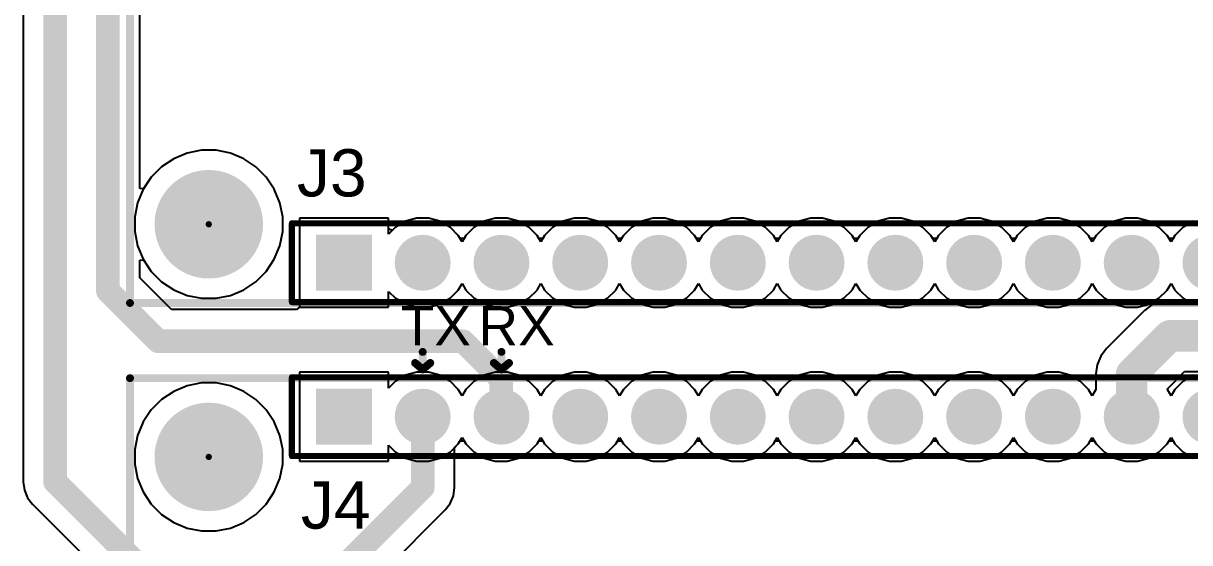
# Model space of a CAD drawing. Header units: millimetres. Extents: x 0 to 97, y 0 to 137.
# Drawn here: x 24.76 to 62.36, y 95.26 to 112.01 of the extents above; entities that cross this region are included whole.
import ezdxf

# ---------------------------------------------------------------- set-up
doc = ezdxf.new("R2010")
doc.units = ezdxf.units.MM
for name, color, linetype in [('BottomLayer', 5, 'Continuous'), ('BottomSolder', 6, 'Continuous'), ('MultiLayer', 9, 'Continuous'), ('PadHoleLayer', 156, 'Continuous'), ('TopLayer', 1, 'Continuous'), ('TopOverlay', 2, 'Continuous'), ('TopSolder', 216, 'Continuous')]:
    doc.layers.add(name, color=color, linetype=linetype)
doc.styles.add('Arial', font='', dxfattribs={"height": 0.2})
doc.styles.get('Arial').set_extended_font_data('Arial')

# ---------------------------------------------------------------- blocks, each defined once
blk = doc.blocks.new('HDR1X16_F______3')
at = {"layer": 'BottomLayer'}
blk.add_hatch(color=5, dxfattribs=at).paths.add_polyline_path([(-19.85, 0.8), (-18.25, 0.8), (-18.25, -0.8), (-19.85, -0.8)])
h = blk.add_hatch(color=5, dxfattribs=at)
edge = h.paths.add_edge_path()
edge.add_arc((-16.51, 0), 0.8, 0, 360)
h = blk.add_hatch(color=5, dxfattribs=at)
edge = h.paths.add_edge_path()
edge.add_arc((-13.97, 0), 0.8, 0, 360)
h = blk.add_hatch(color=5, dxfattribs=at)
edge = h.paths.add_edge_path()
edge.add_arc((-11.43, 0), 0.8, 0, 360)
h = blk.add_hatch(color=5, dxfattribs=at)
edge = h.paths.add_edge_path()
edge.add_arc((-8.89, 0), 0.8, 0, 360)
h = blk.add_hatch(color=5, dxfattribs=at)
edge = h.paths.add_edge_path()
edge.add_arc((-6.35, 0), 0.8, 0, 360)
h = blk.add_hatch(color=5, dxfattribs=at)
edge = h.paths.add_edge_path()
edge.add_arc((-3.81, 0), 0.8, 0, 360)
h = blk.add_hatch(color=5, dxfattribs=at)
edge = h.paths.add_edge_path()
edge.add_arc((-1.27, 0), 0.8, 0, 360)
h = blk.add_hatch(color=5, dxfattribs=at)
edge = h.paths.add_edge_path()
edge.add_arc((1.27, 0), 0.8, 0, 360)
h = blk.add_hatch(color=5, dxfattribs=at)
edge = h.paths.add_edge_path()
edge.add_arc((3.81, 0), 0.8, 0, 360)
h = blk.add_hatch(color=5, dxfattribs=at)
edge = h.paths.add_edge_path()
edge.add_arc((6.35, 0), 0.8, 0, 360)
h = blk.add_hatch(color=5, dxfattribs=at)
edge = h.paths.add_edge_path()
edge.add_arc((8.89, 0), 0.8, 0, 360)
at = {"layer": 'BottomSolder'}
blk.add_hatch(color=6, dxfattribs=at).paths.add_polyline_path([(-19.952, 0.902), (-18.148, 0.902), (-18.148, -0.902), (-19.952, -0.902)])
h = blk.add_hatch(color=6, dxfattribs=at)
edge = h.paths.add_edge_path()
edge.add_arc((-16.51, 0), 0.902, 0, 360)
h = blk.add_hatch(color=6, dxfattribs=at)
edge = h.paths.add_edge_path()
edge.add_arc((-13.97, 0), 0.902, 0, 360)
h = blk.add_hatch(color=6, dxfattribs=at)
edge = h.paths.add_edge_path()
edge.add_arc((-11.43, 0), 0.902, 0, 360)
h = blk.add_hatch(color=6, dxfattribs=at)
edge = h.paths.add_edge_path()
edge.add_arc((-8.89, 0), 0.902, 0, 360)
h = blk.add_hatch(color=6, dxfattribs=at)
edge = h.paths.add_edge_path()
edge.add_arc((-6.35, 0), 0.902, 0, 360)
h = blk.add_hatch(color=6, dxfattribs=at)
edge = h.paths.add_edge_path()
edge.add_arc((-3.81, 0), 0.902, 0, 360)
h = blk.add_hatch(color=6, dxfattribs=at)
edge = h.paths.add_edge_path()
edge.add_arc((-1.27, 0), 0.902, 0, 360)
h = blk.add_hatch(color=6, dxfattribs=at)
edge = h.paths.add_edge_path()
edge.add_arc((1.27, 0), 0.902, 0, 360)
h = blk.add_hatch(color=6, dxfattribs=at)
edge = h.paths.add_edge_path()
edge.add_arc((3.81, 0), 0.902, 0, 360)
h = blk.add_hatch(color=6, dxfattribs=at)
edge = h.paths.add_edge_path()
edge.add_arc((6.35, 0), 0.902, 0, 360)
h = blk.add_hatch(color=6, dxfattribs=at)
edge = h.paths.add_edge_path()
edge.add_arc((8.89, 0), 0.902, 0, 360)
at = {"layer": 'MultiLayer'}
blk.add_hatch(color=9, dxfattribs=at).paths.add_polyline_path([(-19.85, 0.8), (-18.25, 0.8), (-18.25, -0.8), (-19.85, -0.8)])
h = blk.add_hatch(color=9, dxfattribs=at)
edge = h.paths.add_edge_path()
edge.add_arc((-16.51, 0), 0.8, 0, 360)
h = blk.add_hatch(color=9, dxfattribs=at)
edge = h.paths.add_edge_path()
edge.add_arc((-13.97, 0), 0.8, 0, 360)
h = blk.add_hatch(color=9, dxfattribs=at)
edge = h.paths.add_edge_path()
edge.add_arc((-11.43, 0), 0.8, 0, 360)
h = blk.add_hatch(color=9, dxfattribs=at)
edge = h.paths.add_edge_path()
edge.add_arc((-8.89, 0), 0.8, 0, 360)
h = blk.add_hatch(color=9, dxfattribs=at)
edge = h.paths.add_edge_path()
edge.add_arc((-6.35, 0), 0.8, 0, 360)
h = blk.add_hatch(color=9, dxfattribs=at)
edge = h.paths.add_edge_path()
edge.add_arc((-3.81, 0), 0.8, 0, 360)
h = blk.add_hatch(color=9, dxfattribs=at)
edge = h.paths.add_edge_path()
edge.add_arc((-1.27, 0), 0.8, 0, 360)
h = blk.add_hatch(color=9, dxfattribs=at)
edge = h.paths.add_edge_path()
edge.add_arc((1.27, 0), 0.8, 0, 360)
h = blk.add_hatch(color=9, dxfattribs=at)
edge = h.paths.add_edge_path()
edge.add_arc((3.81, 0), 0.8, 0, 360)
h = blk.add_hatch(color=9, dxfattribs=at)
edge = h.paths.add_edge_path()
edge.add_arc((6.35, 0), 0.8, 0, 360)
h = blk.add_hatch(color=9, dxfattribs=at)
edge = h.paths.add_edge_path()
edge.add_arc((8.89, 0), 0.8, 0, 360)
at = {"layer": 'PadHoleLayer'}
h = blk.add_hatch(color=156, dxfattribs=at)
edge = h.paths.add_edge_path()
edge.add_arc((-19.05, 0), 0.475, 0, 360)
h = blk.add_hatch(color=156, dxfattribs=at)
edge = h.paths.add_edge_path()
edge.add_arc((-16.51, 0), 0.475, 0, 360)
h = blk.add_hatch(color=156, dxfattribs=at)
edge = h.paths.add_edge_path()
edge.add_arc((-13.97, 0), 0.475, 0, 360)
h = blk.add_hatch(color=156, dxfattribs=at)
edge = h.paths.add_edge_path()
edge.add_arc((-11.43, 0), 0.475, 0, 360)
h = blk.add_hatch(color=156, dxfattribs=at)
edge = h.paths.add_edge_path()
edge.add_arc((-8.89, 0), 0.475, 0, 360)
h = blk.add_hatch(color=156, dxfattribs=at)
edge = h.paths.add_edge_path()
edge.add_arc((-6.35, 0), 0.475, 0, 360)
h = blk.add_hatch(color=156, dxfattribs=at)
edge = h.paths.add_edge_path()
edge.add_arc((-3.81, 0), 0.475, 0, 360)
h = blk.add_hatch(color=156, dxfattribs=at)
edge = h.paths.add_edge_path()
edge.add_arc((-1.27, 0), 0.475, 0, 360)
h = blk.add_hatch(color=156, dxfattribs=at)
edge = h.paths.add_edge_path()
edge.add_arc((1.27, 0), 0.475, 0, 360)
h = blk.add_hatch(color=156, dxfattribs=at)
edge = h.paths.add_edge_path()
edge.add_arc((3.81, 0), 0.475, 0, 360)
h = blk.add_hatch(color=156, dxfattribs=at)
edge = h.paths.add_edge_path()
edge.add_arc((6.35, 0), 0.475, 0, 360)
at = {"layer": 'TopLayer'}
blk.add_hatch(color=1, dxfattribs=at).paths.add_polyline_path([(-19.85, 0.8), (-18.25, 0.8), (-18.25, -0.8), (-19.85, -0.8)])
h = blk.add_hatch(color=1, dxfattribs=at)
edge = h.paths.add_edge_path()
edge.add_arc((-16.51, 0), 0.8, 0, 360)
h = blk.add_hatch(color=1, dxfattribs=at)
edge = h.paths.add_edge_path()
edge.add_arc((-13.97, 0), 0.8, 0, 360)
h = blk.add_hatch(color=1, dxfattribs=at)
edge = h.paths.add_edge_path()
edge.add_arc((-11.43, 0), 0.8, 0, 360)
h = blk.add_hatch(color=1, dxfattribs=at)
edge = h.paths.add_edge_path()
edge.add_arc((-8.89, 0), 0.8, 0, 360)
h = blk.add_hatch(color=1, dxfattribs=at)
edge = h.paths.add_edge_path()
edge.add_arc((-6.35, 0), 0.8, 0, 360)
h = blk.add_hatch(color=1, dxfattribs=at)
edge = h.paths.add_edge_path()
edge.add_arc((-3.81, 0), 0.8, 0, 360)
h = blk.add_hatch(color=1, dxfattribs=at)
edge = h.paths.add_edge_path()
edge.add_arc((-1.27, 0), 0.8, 0, 360)
h = blk.add_hatch(color=1, dxfattribs=at)
edge = h.paths.add_edge_path()
edge.add_arc((1.27, 0), 0.8, 0, 360)
h = blk.add_hatch(color=1, dxfattribs=at)
edge = h.paths.add_edge_path()
edge.add_arc((3.81, 0), 0.8, 0, 360)
h = blk.add_hatch(color=1, dxfattribs=at)
edge = h.paths.add_edge_path()
edge.add_arc((6.35, 0), 0.8, 0, 360)
h = blk.add_hatch(color=1, dxfattribs=at)
edge = h.paths.add_edge_path()
edge.add_arc((8.89, 0), 0.8, 0, 360)
at = {"layer": 'TopSolder'}
blk.add_hatch(color=216, dxfattribs=at).paths.add_polyline_path([(-19.952, 0.902), (-18.148, 0.902), (-18.148, -0.902), (-19.952, -0.902)])
h = blk.add_hatch(color=216, dxfattribs=at)
edge = h.paths.add_edge_path()
edge.add_arc((-16.51, 0), 0.902, 0, 360)
h = blk.add_hatch(color=216, dxfattribs=at)
edge = h.paths.add_edge_path()
edge.add_arc((-13.97, 0), 0.902, 0, 360)
h = blk.add_hatch(color=216, dxfattribs=at)
edge = h.paths.add_edge_path()
edge.add_arc((-11.43, 0), 0.902, 0, 360)
h = blk.add_hatch(color=216, dxfattribs=at)
edge = h.paths.add_edge_path()
edge.add_arc((-8.89, 0), 0.902, 0, 360)
h = blk.add_hatch(color=216, dxfattribs=at)
edge = h.paths.add_edge_path()
edge.add_arc((-6.35, 0), 0.902, 0, 360)
h = blk.add_hatch(color=216, dxfattribs=at)
edge = h.paths.add_edge_path()
edge.add_arc((-3.81, 0), 0.902, 0, 360)
h = blk.add_hatch(color=216, dxfattribs=at)
edge = h.paths.add_edge_path()
edge.add_arc((-1.27, 0), 0.902, 0, 360)
h = blk.add_hatch(color=216, dxfattribs=at)
edge = h.paths.add_edge_path()
edge.add_arc((1.27, 0), 0.902, 0, 360)
h = blk.add_hatch(color=216, dxfattribs=at)
edge = h.paths.add_edge_path()
edge.add_arc((3.81, 0), 0.902, 0, 360)
h = blk.add_hatch(color=216, dxfattribs=at)
edge = h.paths.add_edge_path()
edge.add_arc((6.35, 0), 0.902, 0, 360)
h = blk.add_hatch(color=216, dxfattribs=at)
edge = h.paths.add_edge_path()
edge.add_arc((8.89, 0), 0.902, 0, 360)
at = {"layer": 'TopOverlay', "const_width": 0.2}
for points in [[(-20.726, -1.27), (-20.726, 1.27)], [(-20.726, 1.27), (20.26, 1.27)], [(-20.726, -1.27), (20.26, -1.27)]]:
    blk.add_lwpolyline(points, dxfattribs=at)
at = {"layer": 'TopOverlay', "const_width": 0.1}
for points in [[(-20.776, 1.27, 1), (-20.676, 1.27, 1)], [(-20.776, 1.27, 1), (-20.676, 1.27, 1)], [(-20.776, -1.27, 1), (-20.676, -1.27, 1)], [(-20.776, -1.27, 1), (-20.676, -1.27, 1)]]:
    blk.add_lwpolyline(points, format="xyb", close=True, dxfattribs=at)
blk = doc.blocks.new('HDR1X16_F______10')
at = {"layer": 'BottomLayer'}
blk.add_hatch(color=5, dxfattribs=at).paths.add_polyline_path([(-19.85, 0.8), (-18.25, 0.8), (-18.25, -0.8), (-19.85, -0.8)])
h = blk.add_hatch(color=5, dxfattribs=at)
edge = h.paths.add_edge_path()
edge.add_arc((-16.51, 0), 0.8, 0, 360)
h = blk.add_hatch(color=5, dxfattribs=at)
edge = h.paths.add_edge_path()
edge.add_arc((-13.97, 0), 0.8, 0, 360)
h = blk.add_hatch(color=5, dxfattribs=at)
edge = h.paths.add_edge_path()
edge.add_arc((-11.43, 0), 0.8, 0, 360)
h = blk.add_hatch(color=5, dxfattribs=at)
edge = h.paths.add_edge_path()
edge.add_arc((-8.89, 0), 0.8, 0, 360)
h = blk.add_hatch(color=5, dxfattribs=at)
edge = h.paths.add_edge_path()
edge.add_arc((-6.35, 0), 0.8, 0, 360)
h = blk.add_hatch(color=5, dxfattribs=at)
edge = h.paths.add_edge_path()
edge.add_arc((-3.81, 0), 0.8, 0, 360)
h = blk.add_hatch(color=5, dxfattribs=at)
edge = h.paths.add_edge_path()
edge.add_arc((-1.27, 0), 0.8, 0, 360)
h = blk.add_hatch(color=5, dxfattribs=at)
edge = h.paths.add_edge_path()
edge.add_arc((1.27, 0), 0.8, 0, 360)
h = blk.add_hatch(color=5, dxfattribs=at)
edge = h.paths.add_edge_path()
edge.add_arc((3.81, 0), 0.8, 0, 360)
h = blk.add_hatch(color=5, dxfattribs=at)
edge = h.paths.add_edge_path()
edge.add_arc((6.35, 0), 0.8, 0, 360)
h = blk.add_hatch(color=5, dxfattribs=at)
edge = h.paths.add_edge_path()
edge.add_arc((8.89, 0), 0.8, 0, 360)
at = {"layer": 'BottomSolder'}
blk.add_hatch(color=6, dxfattribs=at).paths.add_polyline_path([(-19.952, 0.902), (-18.148, 0.902), (-18.148, -0.902), (-19.952, -0.902)])
h = blk.add_hatch(color=6, dxfattribs=at)
edge = h.paths.add_edge_path()
edge.add_arc((-16.51, 0), 0.902, 0, 360)
h = blk.add_hatch(color=6, dxfattribs=at)
edge = h.paths.add_edge_path()
edge.add_arc((-13.97, 0), 0.902, 0, 360)
h = blk.add_hatch(color=6, dxfattribs=at)
edge = h.paths.add_edge_path()
edge.add_arc((-11.43, 0), 0.902, 0, 360)
h = blk.add_hatch(color=6, dxfattribs=at)
edge = h.paths.add_edge_path()
edge.add_arc((-8.89, 0), 0.902, 0, 360)
h = blk.add_hatch(color=6, dxfattribs=at)
edge = h.paths.add_edge_path()
edge.add_arc((-6.35, 0), 0.902, 0, 360)
h = blk.add_hatch(color=6, dxfattribs=at)
edge = h.paths.add_edge_path()
edge.add_arc((-3.81, 0), 0.902, 0, 360)
h = blk.add_hatch(color=6, dxfattribs=at)
edge = h.paths.add_edge_path()
edge.add_arc((-1.27, 0), 0.902, 0, 360)
h = blk.add_hatch(color=6, dxfattribs=at)
edge = h.paths.add_edge_path()
edge.add_arc((1.27, 0), 0.902, 0, 360)
h = blk.add_hatch(color=6, dxfattribs=at)
edge = h.paths.add_edge_path()
edge.add_arc((3.81, 0), 0.902, 0, 360)
h = blk.add_hatch(color=6, dxfattribs=at)
edge = h.paths.add_edge_path()
edge.add_arc((6.35, 0), 0.902, 0, 360)
h = blk.add_hatch(color=6, dxfattribs=at)
edge = h.paths.add_edge_path()
edge.add_arc((8.89, 0), 0.902, 0, 360)
at = {"layer": 'MultiLayer'}
blk.add_hatch(color=9, dxfattribs=at).paths.add_polyline_path([(-19.85, 0.8), (-18.25, 0.8), (-18.25, -0.8), (-19.85, -0.8)])
h = blk.add_hatch(color=9, dxfattribs=at)
edge = h.paths.add_edge_path()
edge.add_arc((-16.51, 0), 0.8, 0, 360)
h = blk.add_hatch(color=9, dxfattribs=at)
edge = h.paths.add_edge_path()
edge.add_arc((-13.97, 0), 0.8, 0, 360)
h = blk.add_hatch(color=9, dxfattribs=at)
edge = h.paths.add_edge_path()
edge.add_arc((-11.43, 0), 0.8, 0, 360)
h = blk.add_hatch(color=9, dxfattribs=at)
edge = h.paths.add_edge_path()
edge.add_arc((-8.89, 0), 0.8, 0, 360)
h = blk.add_hatch(color=9, dxfattribs=at)
edge = h.paths.add_edge_path()
edge.add_arc((-6.35, 0), 0.8, 0, 360)
h = blk.add_hatch(color=9, dxfattribs=at)
edge = h.paths.add_edge_path()
edge.add_arc((-3.81, 0), 0.8, 0, 360)
h = blk.add_hatch(color=9, dxfattribs=at)
edge = h.paths.add_edge_path()
edge.add_arc((-1.27, 0), 0.8, 0, 360)
h = blk.add_hatch(color=9, dxfattribs=at)
edge = h.paths.add_edge_path()
edge.add_arc((1.27, 0), 0.8, 0, 360)
h = blk.add_hatch(color=9, dxfattribs=at)
edge = h.paths.add_edge_path()
edge.add_arc((3.81, 0), 0.8, 0, 360)
h = blk.add_hatch(color=9, dxfattribs=at)
edge = h.paths.add_edge_path()
edge.add_arc((6.35, 0), 0.8, 0, 360)
h = blk.add_hatch(color=9, dxfattribs=at)
edge = h.paths.add_edge_path()
edge.add_arc((8.89, 0), 0.8, 0, 360)
at = {"layer": 'PadHoleLayer'}
h = blk.add_hatch(color=156, dxfattribs=at)
edge = h.paths.add_edge_path()
edge.add_arc((-19.05, 0), 0.475, 0, 360)
h = blk.add_hatch(color=156, dxfattribs=at)
edge = h.paths.add_edge_path()
edge.add_arc((-16.51, 0), 0.475, 0, 360)
h = blk.add_hatch(color=156, dxfattribs=at)
edge = h.paths.add_edge_path()
edge.add_arc((-13.97, 0), 0.475, 0, 360)
h = blk.add_hatch(color=156, dxfattribs=at)
edge = h.paths.add_edge_path()
edge.add_arc((-11.43, 0), 0.475, 0, 360)
h = blk.add_hatch(color=156, dxfattribs=at)
edge = h.paths.add_edge_path()
edge.add_arc((-8.89, 0), 0.475, 0, 360)
h = blk.add_hatch(color=156, dxfattribs=at)
edge = h.paths.add_edge_path()
edge.add_arc((-6.35, 0), 0.475, 0, 360)
h = blk.add_hatch(color=156, dxfattribs=at)
edge = h.paths.add_edge_path()
edge.add_arc((-3.81, 0), 0.475, 0, 360)
h = blk.add_hatch(color=156, dxfattribs=at)
edge = h.paths.add_edge_path()
edge.add_arc((-1.27, 0), 0.475, 0, 360)
h = blk.add_hatch(color=156, dxfattribs=at)
edge = h.paths.add_edge_path()
edge.add_arc((1.27, 0), 0.475, 0, 360)
h = blk.add_hatch(color=156, dxfattribs=at)
edge = h.paths.add_edge_path()
edge.add_arc((3.81, 0), 0.475, 0, 360)
h = blk.add_hatch(color=156, dxfattribs=at)
edge = h.paths.add_edge_path()
edge.add_arc((6.35, 0), 0.475, 0, 360)
at = {"layer": 'TopLayer'}
blk.add_hatch(color=1, dxfattribs=at).paths.add_polyline_path([(-19.85, 0.8), (-18.25, 0.8), (-18.25, -0.8), (-19.85, -0.8)])
h = blk.add_hatch(color=1, dxfattribs=at)
edge = h.paths.add_edge_path()
edge.add_arc((-16.51, 0), 0.8, 0, 360)
h = blk.add_hatch(color=1, dxfattribs=at)
edge = h.paths.add_edge_path()
edge.add_arc((-13.97, 0), 0.8, 0, 360)
h = blk.add_hatch(color=1, dxfattribs=at)
edge = h.paths.add_edge_path()
edge.add_arc((-11.43, 0), 0.8, 0, 360)
h = blk.add_hatch(color=1, dxfattribs=at)
edge = h.paths.add_edge_path()
edge.add_arc((-8.89, 0), 0.8, 0, 360)
h = blk.add_hatch(color=1, dxfattribs=at)
edge = h.paths.add_edge_path()
edge.add_arc((-6.35, 0), 0.8, 0, 360)
h = blk.add_hatch(color=1, dxfattribs=at)
edge = h.paths.add_edge_path()
edge.add_arc((-3.81, 0), 0.8, 0, 360)
h = blk.add_hatch(color=1, dxfattribs=at)
edge = h.paths.add_edge_path()
edge.add_arc((-1.27, 0), 0.8, 0, 360)
h = blk.add_hatch(color=1, dxfattribs=at)
edge = h.paths.add_edge_path()
edge.add_arc((1.27, 0), 0.8, 0, 360)
h = blk.add_hatch(color=1, dxfattribs=at)
edge = h.paths.add_edge_path()
edge.add_arc((3.81, 0), 0.8, 0, 360)
h = blk.add_hatch(color=1, dxfattribs=at)
edge = h.paths.add_edge_path()
edge.add_arc((6.35, 0), 0.8, 0, 360)
h = blk.add_hatch(color=1, dxfattribs=at)
edge = h.paths.add_edge_path()
edge.add_arc((8.89, 0), 0.8, 0, 360)
at = {"layer": 'TopSolder'}
blk.add_hatch(color=216, dxfattribs=at).paths.add_polyline_path([(-19.952, 0.902), (-18.148, 0.902), (-18.148, -0.902), (-19.952, -0.902)])
h = blk.add_hatch(color=216, dxfattribs=at)
edge = h.paths.add_edge_path()
edge.add_arc((-16.51, 0), 0.902, 0, 360)
h = blk.add_hatch(color=216, dxfattribs=at)
edge = h.paths.add_edge_path()
edge.add_arc((-13.97, 0), 0.902, 0, 360)
h = blk.add_hatch(color=216, dxfattribs=at)
edge = h.paths.add_edge_path()
edge.add_arc((-11.43, 0), 0.902, 0, 360)
h = blk.add_hatch(color=216, dxfattribs=at)
edge = h.paths.add_edge_path()
edge.add_arc((-8.89, 0), 0.902, 0, 360)
h = blk.add_hatch(color=216, dxfattribs=at)
edge = h.paths.add_edge_path()
edge.add_arc((-6.35, 0), 0.902, 0, 360)
h = blk.add_hatch(color=216, dxfattribs=at)
edge = h.paths.add_edge_path()
edge.add_arc((-3.81, 0), 0.902, 0, 360)
h = blk.add_hatch(color=216, dxfattribs=at)
edge = h.paths.add_edge_path()
edge.add_arc((-1.27, 0), 0.902, 0, 360)
h = blk.add_hatch(color=216, dxfattribs=at)
edge = h.paths.add_edge_path()
edge.add_arc((1.27, 0), 0.902, 0, 360)
h = blk.add_hatch(color=216, dxfattribs=at)
edge = h.paths.add_edge_path()
edge.add_arc((3.81, 0), 0.902, 0, 360)
h = blk.add_hatch(color=216, dxfattribs=at)
edge = h.paths.add_edge_path()
edge.add_arc((6.35, 0), 0.902, 0, 360)
h = blk.add_hatch(color=216, dxfattribs=at)
edge = h.paths.add_edge_path()
edge.add_arc((8.89, 0), 0.902, 0, 360)
at = {"layer": 'TopOverlay', "const_width": 0.2}
for points in [[(-20.726, 1.27), (20.26, 1.27)], [(-20.726, -1.27), (-20.726, 1.27)], [(-20.726, -1.27), (20.26, -1.27)]]:
    blk.add_lwpolyline(points, dxfattribs=at)
at = {"layer": 'TopOverlay', "const_width": 0.1}
for points in [[(-20.776, 1.27, 1), (-20.676, 1.27, 1)], [(-20.776, 1.27, 1), (-20.676, 1.27, 1)], [(-20.776, -1.27, 1), (-20.676, -1.27, 1)], [(-20.776, -1.27, 1), (-20.676, -1.27, 1)]]:
    blk.add_lwpolyline(points, format="xyb", close=True, dxfattribs=at)

msp = doc.modelspace()

# ---------------------------------------------------------------- hatches: boundary and pattern name
at = {"layer": 'BottomSolder'}
h = msp.add_hatch(color=6, dxfattribs=at)
edge = h.paths.add_edge_path()
edge.add_arc((30.736, 105.528), 0.102, 0, 360)
h = msp.add_hatch(color=6, dxfattribs=at)
edge = h.paths.add_edge_path()
edge.add_arc((30.736, 98.022), 0.102, 0, 360)
at = {"layer": 'PadHoleLayer'}
h = msp.add_hatch(color=156, dxfattribs=at)
edge = h.paths.add_edge_path()
edge.add_arc((30.736, 105.528), 1.75, 0, 360)
h = msp.add_hatch(color=156, dxfattribs=at)
edge = h.paths.add_edge_path()
edge.add_arc((30.736, 98.022), 1.75, 0, 360)
at = {"layer": 'TopSolder'}
h = msp.add_hatch(color=216, dxfattribs=at)
edge = h.paths.add_edge_path()
edge.add_arc((30.736, 105.528), 0.102, 0, 360)
h = msp.add_hatch(color=216, dxfattribs=at)
edge = h.paths.add_edge_path()
edge.add_arc((30.736, 98.022), 0.102, 0, 360)

# ---------------------------------------------------------------- linework, layer by layer
at = {"layer": 'BottomLayer'}
for p, q in [((24.756, 124.765), (24.756, 97.219)), ((28.508, 106.683), (28.508, 116.492)), ((29.606, 107.642), (29.215, 107.381)), ((30.04, 107.821), (29.606, 107.642)), ((30.501, 107.913), (30.04, 107.821)), ((30.971, 107.913), (30.501, 107.913)), ((31.431, 107.821), (30.971, 107.913)), ((31.865, 107.642), (31.431, 107.821)), ((32.256, 107.381), (31.865, 107.642)), ((29.215, 107.381), (28.883, 107.048)), ((32.588, 107.048), (32.256, 107.381)), ((28.883, 107.048), (28.635, 106.676)), ((32.849, 106.658), (32.588, 107.048)), ((28.635, 106.676), (28.508, 106.683)), ((33.029, 106.224), (32.849, 106.658)), ((33.121, 105.763), (33.029, 106.224)), ((33.121, 105.293), (33.121, 105.763)), ((36.528, 105.722), (33.658, 105.722)), ((33.658, 105.722), (33.658, 102.852)), ((36.528, 105.377), (36.528, 105.722)), ((37.444, 105.722), (37.079, 105.624)), ((37.822, 105.722), (37.444, 105.722)), ((38.187, 105.624), (37.822, 105.722)), ((39.984, 105.722), (39.619, 105.624)), ((40.362, 105.722), (39.984, 105.722)), ((40.727, 105.624), (40.362, 105.722)), ((42.524, 105.722), (42.159, 105.624)), ((42.902, 105.722), (42.524, 105.722)), ((43.267, 105.624), (42.902, 105.722)), ((45.064, 105.722), (44.699, 105.624)), ((45.442, 105.722), (45.064, 105.722)), ((45.807, 105.624), (45.442, 105.722)), ((47.604, 105.722), (47.239, 105.624)), ((47.982, 105.722), (47.604, 105.722)), ((48.347, 105.624), (47.982, 105.722)), ((50.144, 105.722), (49.779, 105.624)), ((50.522, 105.722), (50.144, 105.722)), ((50.887, 105.624), (50.522, 105.722)), ((52.684, 105.722), (52.319, 105.624)), ((53.062, 105.722), (52.684, 105.722)), ((53.427, 105.624), (53.062, 105.722)), ((55.224, 105.722), (54.859, 105.624)), ((55.602, 105.722), (55.224, 105.722)), ((55.967, 105.624), (55.602, 105.722)), ((57.764, 105.722), (57.399, 105.624)), ((58.142, 105.722), (57.764, 105.722)), ((58.507, 105.624), (58.142, 105.722)), ((60.304, 105.722), (59.939, 105.624)), ((60.682, 105.722), (60.304, 105.722)), ((61.047, 105.624), (60.682, 105.722)), ((36.645, 105.329), (36.528, 105.377)), ((36.752, 105.435), (36.645, 105.329)), ((37.079, 105.624), (36.752, 105.435)), ((38.514, 105.435), (38.187, 105.624)), ((38.781, 105.168), (38.514, 105.435)), ((39.292, 105.435), (39.025, 105.168)), ((39.619, 105.624), (39.292, 105.435)), ((41.054, 105.435), (40.727, 105.624)), ((41.321, 105.168), (41.054, 105.435)), ((41.832, 105.435), (41.565, 105.168)), ((42.159, 105.624), (41.832, 105.435)), ((43.594, 105.435), (43.267, 105.624)), ((43.861, 105.168), (43.594, 105.435)), ((44.372, 105.435), (44.105, 105.168)), ((44.699, 105.624), (44.372, 105.435)), ((46.134, 105.435), (45.807, 105.624)), ((46.401, 105.168), (46.134, 105.435)), ((46.912, 105.435), (46.645, 105.168)), ((47.239, 105.624), (46.912, 105.435)), ((48.674, 105.435), (48.347, 105.624)), ((48.941, 105.168), (48.674, 105.435)), ((49.452, 105.435), (49.185, 105.168)), ((49.779, 105.624), (49.452, 105.435)), ((51.214, 105.435), (50.887, 105.624)), ((51.481, 105.168), (51.214, 105.435)), ((51.992, 105.435), (51.725, 105.168)), ((52.319, 105.624), (51.992, 105.435)), ((53.754, 105.435), (53.427, 105.624)), ((54.021, 105.168), (53.754, 105.435)), ((54.532, 105.435), (54.265, 105.168)), ((54.859, 105.624), (54.532, 105.435)), ((56.294, 105.435), (55.967, 105.624)), ((56.561, 105.168), (56.294, 105.435)), ((57.072, 105.435), (56.805, 105.168)), ((57.399, 105.624), (57.072, 105.435)), ((58.834, 105.435), (58.507, 105.624)), ((59.101, 105.168), (58.834, 105.435)), ((59.612, 105.435), (59.345, 105.168)), ((59.939, 105.624), (59.612, 105.435)), ((61.374, 105.435), (61.047, 105.624)), ((61.641, 105.168), (61.374, 105.435)), ((62.152, 105.435), (61.885, 105.168)), ((62.479, 105.624), (62.152, 105.435)), ((33.029, 104.832), (33.121, 105.293)), ((38.84, 105.067), (38.781, 105.168)), ((38.967, 105.067), (38.84, 105.067)), ((39.025, 105.168), (38.967, 105.067)), ((41.38, 105.067), (41.321, 105.168)), ((41.507, 105.067), (41.38, 105.067)), ((41.565, 105.168), (41.507, 105.067)), ((43.92, 105.067), (43.861, 105.168)), ((44.047, 105.067), (43.92, 105.067)), ((44.105, 105.168), (44.047, 105.067)), ((46.46, 105.067), (46.401, 105.168)), ((46.587, 105.067), (46.46, 105.067)), ((46.645, 105.168), (46.587, 105.067)), ((49, 105.067), (48.941, 105.168)), ((49.127, 105.067), (49, 105.067)), ((49.185, 105.168), (49.127, 105.067)), ((51.54, 105.067), (51.481, 105.168)), ((51.667, 105.067), (51.54, 105.067)), ((51.725, 105.168), (51.667, 105.067)), ((54.08, 105.067), (54.021, 105.168)), ((54.207, 105.067), (54.08, 105.067)), ((54.265, 105.168), (54.207, 105.067)), ((56.62, 105.067), (56.561, 105.168)), ((56.747, 105.067), (56.62, 105.067)), ((56.805, 105.168), (56.747, 105.067)), ((59.16, 105.067), (59.101, 105.168)), ((59.287, 105.067), (59.16, 105.067)), ((59.345, 105.168), (59.287, 105.067)), ((61.7, 105.067), (61.641, 105.168)), ((61.827, 105.067), (61.7, 105.067)), ((61.885, 105.168), (61.827, 105.067)), ((32.849, 104.398), (33.029, 104.832)), ((28.508, 104.373), (28.635, 104.38)), ((28.508, 103.802), (28.508, 104.373)), ((28.635, 104.38), (28.883, 104.008)), ((32.588, 104.008), (32.849, 104.398)), ((29.533, 102.777), (28.508, 103.802)), ((28.883, 104.008), (29.215, 103.675)), ((32.256, 103.675), (32.588, 104.008)), ((29.215, 103.675), (29.606, 103.414)), ((31.865, 103.414), (32.256, 103.675)), ((29.606, 103.414), (30.04, 103.235)), ((30.04, 103.235), (30.501, 103.143)), ((30.501, 103.143), (30.971, 103.143)), ((30.971, 103.143), (31.431, 103.235)), ((31.431, 103.235), (31.865, 103.414)), ((33.562, 102.777), (29.533, 102.777)), ((33.658, 102.852), (33.562, 102.777)), ((38.781, 98.439), (38.84, 98.54)), ((38.84, 98.54), (38.967, 98.54)), ((38.967, 98.54), (39.025, 98.439)), ((41.321, 98.439), (41.38, 98.54)), ((41.38, 98.54), (41.507, 98.54)), ((41.507, 98.54), (41.565, 98.439)), ((43.861, 98.439), (43.92, 98.54)), ((43.92, 98.54), (44.047, 98.54)), ((44.047, 98.54), (44.105, 98.439)), ((46.401, 98.439), (46.46, 98.54)), ((46.46, 98.54), (46.587, 98.54)), ((46.587, 98.54), (46.645, 98.439)), ((48.941, 98.439), (49, 98.54)), ((49, 98.54), (49.127, 98.54)), ((49.127, 98.54), (49.185, 98.439)), ((51.481, 98.439), (51.54, 98.54)), ((51.54, 98.54), (51.667, 98.54)), ((51.667, 98.54), (51.725, 98.439)), ((54.021, 98.439), (54.08, 98.54)), ((54.08, 98.54), (54.207, 98.54)), ((54.207, 98.54), (54.265, 98.439)), ((56.561, 98.439), (56.62, 98.54)), ((56.62, 98.54), (56.747, 98.54)), ((56.747, 98.54), (56.805, 98.439)), ((59.101, 98.439), (59.16, 98.54)), ((59.16, 98.54), (59.287, 98.54)), ((59.287, 98.54), (59.345, 98.439)), ((61.641, 98.439), (61.7, 98.54)), ((61.7, 98.54), (61.827, 98.54)), ((61.827, 98.54), (61.885, 98.439)), ((38.658, 98.316), (38.781, 98.439)), ((38.658, 97.035), (38.658, 98.316)), ((39.025, 98.439), (39.292, 98.172)), ((39.292, 98.172), (39.619, 97.983)), ((40.727, 97.983), (41.054, 98.172)), ((41.054, 98.172), (41.321, 98.439)), ((41.565, 98.439), (41.832, 98.172)), ((41.832, 98.172), (42.159, 97.983)), ((43.267, 97.983), (43.594, 98.172)), ((43.594, 98.172), (43.861, 98.439)), ((44.105, 98.439), (44.372, 98.172)), ((44.372, 98.172), (44.699, 97.983)), ((45.807, 97.983), (46.134, 98.172)), ((46.134, 98.172), (46.401, 98.439)), ((46.645, 98.439), (46.912, 98.172)), ((46.912, 98.172), (47.239, 97.983)), ((48.347, 97.983), (48.674, 98.172)), ((48.674, 98.172), (48.941, 98.439)), ((49.185, 98.439), (49.452, 98.172)), ((49.452, 98.172), (49.779, 97.983)), ((50.887, 97.983), (51.214, 98.172)), ((51.214, 98.172), (51.481, 98.439)), ((51.725, 98.439), (51.992, 98.172)), ((51.992, 98.172), (52.319, 97.983)), ((53.427, 97.983), (53.754, 98.172)), ((53.754, 98.172), (54.021, 98.439)), ((54.265, 98.439), (54.532, 98.172)), ((54.532, 98.172), (54.859, 97.983)), ((55.967, 97.983), (56.294, 98.172)), ((56.294, 98.172), (56.561, 98.439)), ((56.805, 98.439), (57.072, 98.172)), ((57.072, 98.172), (57.399, 97.983)), ((58.507, 97.983), (58.834, 98.172)), ((58.834, 98.172), (59.101, 98.439)), ((59.345, 98.439), (59.612, 98.172)), ((59.612, 98.172), (59.939, 97.983)), ((61.047, 97.983), (61.374, 98.172)), ((61.374, 98.172), (61.641, 98.439)), ((61.885, 98.439), (62.152, 98.172)), ((62.152, 98.172), (62.479, 97.983)), ((39.619, 97.983), (39.984, 97.886)), ((39.984, 97.886), (40.362, 97.886)), ((40.362, 97.886), (40.727, 97.983)), ((42.159, 97.983), (42.524, 97.886)), ((42.524, 97.886), (42.902, 97.886)), ((42.902, 97.886), (43.267, 97.983)), ((44.699, 97.983), (45.064, 97.886)), ((45.064, 97.886), (45.442, 97.886)), ((45.442, 97.886), (45.807, 97.983)), ((47.239, 97.983), (47.604, 97.886)), ((47.604, 97.886), (47.982, 97.886)), ((47.982, 97.886), (48.347, 97.983)), ((49.779, 97.983), (50.144, 97.886)), ((50.144, 97.886), (50.522, 97.886)), ((50.522, 97.886), (50.887, 97.983)), ((52.319, 97.983), (52.684, 97.886)), ((52.684, 97.886), (53.062, 97.886)), ((53.062, 97.886), (53.427, 97.983)), ((54.859, 97.983), (55.224, 97.886)), ((55.224, 97.886), (55.602, 97.886)), ((55.602, 97.886), (55.967, 97.983)), ((57.399, 97.983), (57.764, 97.886)), ((57.764, 97.886), (58.142, 97.886)), ((58.142, 97.886), (58.507, 97.983)), ((59.939, 97.983), (60.304, 97.886)), ((60.304, 97.886), (60.682, 97.886)), ((60.682, 97.886), (61.047, 97.983)), ((24.756, 97.219), (24.756, 97.219)), ((24.756, 97.219), (24.791, 96.954)), ((38.623, 96.77), (38.658, 97.035)), ((38.658, 97.035), (38.658, 97.035)), ((24.791, 96.954), (24.894, 96.707)), ((24.894, 96.707), (25.056, 96.494)), ((38.52, 96.523), (38.623, 96.77)), ((25.056, 96.494), (26.601, 94.949)), ((35.76, 93.713), (38.358, 96.31)), ((38.358, 96.31), (38.52, 96.523)), ((38.358, 96.31), (38.358, 96.31))]:
    msp.add_line(p, q, dxfattribs=at)
at = {"layer": 'BottomLayer', "const_width": 0.762}
for points in [[(25.781, 97.219), (25.781, 124.765)], [(27.483, 103.378), (27.483, 116.916)], [(27.483, 103.378), (29.108, 101.752)], [(29.108, 101.752), (38.938, 101.752)], [(38.938, 101.752), (40.16, 100.531)], [(40.16, 99.334), (40.16, 100.531)], [(37.633, 97.035), (37.633, 99.321)], [(40.16, 99.334), (40.173, 99.321)], [(25.781, 97.219), (28.563, 94.437)], [(35.035, 94.437), (37.633, 97.035)]]:
    msp.add_lwpolyline(points, dxfattribs=at)
at = {"layer": 'BottomLayer', "const_width": 0.381}
for points in [[(27.292, 103.378, 1), (27.673, 103.378, 1)], [(27.292, 103.378, 1), (27.673, 103.378, 1)], [(28.918, 101.752, 1), (29.299, 101.752, 1)], [(28.918, 101.752, 1), (29.299, 101.752, 1)], [(38.748, 101.752, 1), (39.129, 101.752, 1)], [(38.748, 101.752, 1), (39.129, 101.752, 1)], [(39.969, 100.531, 1), (40.35, 100.531, 1)], [(39.969, 100.531, 1), (40.35, 100.531, 1)], [(37.443, 99.321, 1), (37.824, 99.321, 1)], [(39.969, 99.334, 1), (40.35, 99.334, 1)], [(39.969, 99.334, 1), (40.35, 99.334, 1)], [(39.983, 99.321, 1), (40.364, 99.321, 1)], [(25.59, 97.219, 1), (25.971, 97.219, 1)], [(25.59, 97.219, 1), (25.971, 97.219, 1)], [(37.443, 97.035, 1), (37.824, 97.035, 1)], [(37.443, 97.035, 1), (37.824, 97.035, 1)]]:
    msp.add_lwpolyline(points, format="xyb", close=True, dxfattribs=at)
at = {"layer": 'TopLayer'}
for p, q in [((29.606, 107.642), (29.215, 107.381)), ((30.04, 107.821), (29.606, 107.642)), ((30.501, 107.913), (30.04, 107.821)), ((30.971, 107.913), (30.501, 107.913)), ((31.431, 107.821), (30.971, 107.913)), ((31.865, 107.642), (31.431, 107.821)), ((32.256, 107.381), (31.865, 107.642)), ((29.215, 107.381), (28.883, 107.048)), ((32.588, 107.048), (32.256, 107.381)), ((28.883, 107.048), (28.622, 106.658)), ((32.849, 106.658), (32.588, 107.048)), ((28.622, 106.658), (28.442, 106.224)), ((33.029, 106.224), (32.849, 106.658)), ((28.442, 106.224), (28.351, 105.763)), ((33.121, 105.763), (33.029, 106.224)), ((28.351, 105.763), (28.351, 105.293)), ((33.121, 105.293), (33.121, 105.763)), ((36.528, 105.722), (33.658, 105.722)), ((33.658, 105.722), (33.658, 102.852)), ((36.528, 105.211), (36.528, 105.722)), ((37.444, 105.722), (37.079, 105.624)), ((37.822, 105.722), (37.444, 105.722)), ((38.187, 105.624), (37.822, 105.722)), ((39.984, 105.722), (39.619, 105.624)), ((40.362, 105.722), (39.984, 105.722)), ((40.727, 105.624), (40.362, 105.722)), ((42.524, 105.722), (42.159, 105.624)), ((42.902, 105.722), (42.524, 105.722)), ((43.267, 105.624), (42.902, 105.722)), ((45.064, 105.722), (44.699, 105.624)), ((45.442, 105.722), (45.064, 105.722)), ((45.807, 105.624), (45.442, 105.722)), ((47.604, 105.722), (47.239, 105.624)), ((47.982, 105.722), (47.604, 105.722)), ((48.347, 105.624), (47.982, 105.722)), ((50.144, 105.722), (49.779, 105.624)), ((50.522, 105.722), (50.144, 105.722)), ((50.887, 105.624), (50.522, 105.722)), ((52.684, 105.722), (52.319, 105.624)), ((53.062, 105.722), (52.684, 105.722)), ((53.427, 105.624), (53.062, 105.722)), ((55.224, 105.722), (54.859, 105.624)), ((55.602, 105.722), (55.224, 105.722)), ((55.967, 105.624), (55.602, 105.722)), ((57.764, 105.722), (57.399, 105.624)), ((58.142, 105.722), (57.764, 105.722)), ((58.507, 105.624), (58.142, 105.722)), ((60.304, 105.722), (59.939, 105.624)), ((60.682, 105.722), (60.304, 105.722)), ((61.047, 105.624), (60.682, 105.722)), ((36.752, 105.435), (36.528, 105.211)), ((37.079, 105.624), (36.752, 105.435)), ((38.514, 105.435), (38.187, 105.624)), ((38.781, 105.168), (38.514, 105.435)), ((39.292, 105.435), (39.025, 105.168)), ((39.619, 105.624), (39.292, 105.435)), ((41.054, 105.435), (40.727, 105.624)), ((41.321, 105.168), (41.054, 105.435)), ((41.832, 105.435), (41.565, 105.168)), ((42.159, 105.624), (41.832, 105.435)), ((43.594, 105.435), (43.267, 105.624)), ((43.861, 105.168), (43.594, 105.435)), ((44.372, 105.435), (44.105, 105.168)), ((44.699, 105.624), (44.372, 105.435)), ((46.134, 105.435), (45.807, 105.624)), ((46.401, 105.168), (46.134, 105.435)), ((46.912, 105.435), (46.645, 105.168)), ((47.239, 105.624), (46.912, 105.435)), ((48.674, 105.435), (48.347, 105.624)), ((48.941, 105.168), (48.674, 105.435)), ((49.452, 105.435), (49.185, 105.168)), ((49.779, 105.624), (49.452, 105.435)), ((51.214, 105.435), (50.887, 105.624)), ((51.481, 105.168), (51.214, 105.435)), ((51.992, 105.435), (51.725, 105.168)), ((52.319, 105.624), (51.992, 105.435)), ((53.754, 105.435), (53.427, 105.624)), ((54.021, 105.168), (53.754, 105.435)), ((54.532, 105.435), (54.265, 105.168)), ((54.859, 105.624), (54.532, 105.435)), ((56.294, 105.435), (55.967, 105.624)), ((56.561, 105.168), (56.294, 105.435)), ((57.072, 105.435), (56.805, 105.168)), ((57.399, 105.624), (57.072, 105.435)), ((58.834, 105.435), (58.507, 105.624)), ((59.101, 105.168), (58.834, 105.435)), ((59.612, 105.435), (59.345, 105.168)), ((59.939, 105.624), (59.612, 105.435)), ((61.374, 105.435), (61.047, 105.624)), ((61.641, 105.168), (61.374, 105.435)), ((62.152, 105.435), (61.885, 105.168)), ((62.479, 105.624), (62.152, 105.435)), ((28.351, 105.293), (28.442, 104.832)), ((33.029, 104.832), (33.121, 105.293)), ((38.903, 104.957), (38.781, 105.168)), ((39.025, 105.168), (38.903, 104.957)), ((41.443, 104.957), (41.321, 105.168)), ((41.565, 105.168), (41.443, 104.957)), ((43.983, 104.957), (43.861, 105.168)), ((44.105, 105.168), (43.983, 104.957)), ((46.523, 104.957), (46.401, 105.168)), ((46.645, 105.168), (46.523, 104.957)), ((49.063, 104.957), (48.941, 105.168)), ((49.185, 105.168), (49.063, 104.957)), ((51.603, 104.957), (51.481, 105.168)), ((51.725, 105.168), (51.603, 104.957)), ((54.143, 104.957), (54.021, 105.168)), ((54.265, 105.168), (54.143, 104.957)), ((56.683, 104.957), (56.561, 105.168)), ((56.805, 105.168), (56.683, 104.957)), ((59.223, 104.957), (59.101, 105.168)), ((59.345, 105.168), (59.223, 104.957)), ((61.763, 104.957), (61.641, 105.168)), ((61.885, 105.168), (61.763, 104.957)), ((28.442, 104.832), (28.622, 104.398)), ((32.849, 104.398), (33.029, 104.832)), ((28.622, 104.398), (28.883, 104.008)), ((32.588, 104.008), (32.849, 104.398)), ((28.883, 104.008), (29.215, 103.675)), ((32.256, 103.675), (32.588, 104.008)), ((29.215, 103.675), (29.606, 103.414)), ((31.865, 103.414), (32.256, 103.675)), ((38.781, 103.406), (38.903, 103.617)), ((38.903, 103.617), (39.025, 103.406)), ((41.321, 103.406), (41.443, 103.617)), ((41.443, 103.617), (41.565, 103.406)), ((43.861, 103.406), (43.983, 103.617)), ((43.983, 103.617), (44.105, 103.406)), ((46.401, 103.406), (46.523, 103.617)), ((46.523, 103.617), (46.645, 103.406)), ((48.941, 103.406), (49.063, 103.617)), ((49.063, 103.617), (49.185, 103.406)), ((51.481, 103.406), (51.603, 103.617)), ((51.603, 103.617), (51.725, 103.406)), ((54.021, 103.406), (54.143, 103.617)), ((54.143, 103.617), (54.265, 103.406)), ((56.561, 103.406), (56.683, 103.617)), ((56.683, 103.617), (56.805, 103.406)), ((59.101, 103.406), (59.223, 103.617)), ((59.223, 103.617), (59.345, 103.406)), ((61.641, 103.406), (61.763, 103.617)), ((61.763, 103.617), (61.885, 103.406)), ((29.606, 103.414), (30.04, 103.235)), ((30.04, 103.235), (30.501, 103.143)), ((30.501, 103.143), (30.971, 103.143)), ((30.971, 103.143), (31.431, 103.235)), ((31.431, 103.235), (31.865, 103.414)), ((36.528, 102.852), (36.528, 103.362)), ((36.528, 103.362), (36.752, 103.139)), ((36.752, 103.139), (37.079, 102.95)), ((38.187, 102.95), (38.514, 103.139)), ((38.514, 103.139), (38.781, 103.406)), ((39.025, 103.406), (39.292, 103.139)), ((39.292, 103.139), (39.619, 102.95)), ((40.727, 102.95), (41.054, 103.139)), ((41.054, 103.139), (41.321, 103.406)), ((41.565, 103.406), (41.832, 103.139)), ((41.832, 103.139), (42.159, 102.95)), ((43.267, 102.95), (43.594, 103.139)), ((43.594, 103.139), (43.861, 103.406)), ((44.105, 103.406), (44.372, 103.139)), ((44.372, 103.139), (44.699, 102.95)), ((45.807, 102.95), (46.134, 103.139)), ((46.134, 103.139), (46.401, 103.406)), ((46.645, 103.406), (46.912, 103.139)), ((46.912, 103.139), (47.239, 102.95)), ((48.347, 102.95), (48.674, 103.139)), ((48.674, 103.139), (48.941, 103.406)), ((49.185, 103.406), (49.452, 103.139)), ((49.452, 103.139), (49.779, 102.95)), ((50.887, 102.95), (51.214, 103.139)), ((51.214, 103.139), (51.481, 103.406)), ((51.725, 103.406), (51.992, 103.139)), ((51.992, 103.139), (52.319, 102.95)), ((53.427, 102.95), (53.754, 103.139)), ((53.754, 103.139), (54.021, 103.406)), ((54.265, 103.406), (54.532, 103.139)), ((54.532, 103.139), (54.859, 102.95)), ((55.967, 102.95), (56.294, 103.139)), ((56.294, 103.139), (56.561, 103.406)), ((56.805, 103.406), (57.072, 103.139)), ((57.072, 103.139), (57.399, 102.95)), ((58.507, 102.95), (58.834, 103.139)), ((58.834, 103.139), (59.101, 103.406)), ((59.345, 103.406), (59.612, 103.139)), ((59.612, 103.139), (59.939, 102.95)), ((61.047, 102.95), (61.374, 103.139)), ((61.374, 103.139), (61.641, 103.406)), ((61.723, 103.083), (61.425, 103.044)), ((62.248, 103.083), (61.723, 103.083)), ((61.885, 103.406), (62.152, 103.139)), ((62.152, 103.139), (62.248, 103.083)), ((33.658, 102.852), (36.528, 102.852)), ((37.079, 102.95), (37.444, 102.852)), ((37.444, 102.852), (37.822, 102.852)), ((37.822, 102.852), (38.187, 102.95)), ((39.619, 102.95), (39.984, 102.852)), ((39.984, 102.852), (40.362, 102.852)), ((40.362, 102.852), (40.727, 102.95)), ((42.159, 102.95), (42.524, 102.852)), ((42.524, 102.852), (42.902, 102.852)), ((42.902, 102.852), (43.267, 102.95)), ((44.699, 102.95), (45.064, 102.852)), ((45.064, 102.852), (45.442, 102.852)), ((45.442, 102.852), (45.807, 102.95)), ((47.239, 102.95), (47.604, 102.852)), ((47.604, 102.852), (47.982, 102.852)), ((47.982, 102.852), (48.347, 102.95)), ((49.779, 102.95), (50.144, 102.852)), ((50.144, 102.852), (50.522, 102.852)), ((50.522, 102.852), (50.887, 102.95)), ((52.319, 102.95), (52.684, 102.852)), ((52.684, 102.852), (53.062, 102.852)), ((53.062, 102.852), (53.427, 102.95)), ((54.859, 102.95), (55.224, 102.852)), ((55.224, 102.852), (55.602, 102.852)), ((55.602, 102.852), (55.967, 102.95)), ((57.399, 102.95), (57.764, 102.852)), ((57.764, 102.852), (58.142, 102.852)), ((58.142, 102.852), (58.507, 102.95)), ((60.908, 102.745), (59.678, 101.515)), ((59.939, 102.95), (60.304, 102.852)), ((60.304, 102.852), (60.682, 102.852)), ((60.682, 102.852), (61.047, 102.95)), ((61.147, 102.929), (60.908, 102.745)), ((60.908, 102.745), (60.908, 102.745)), ((61.425, 103.044), (61.147, 102.929)), ((59.495, 101.276), (59.379, 100.998)), ((59.678, 101.515), (59.495, 101.276)), ((59.379, 100.998), (59.34, 100.7)), ((36.528, 100.756), (33.658, 100.756)), ((33.658, 100.756), (33.658, 97.886)), ((36.528, 100.245), (36.528, 100.756)), ((36.752, 100.469), (36.528, 100.245)), ((37.079, 100.658), (36.752, 100.469)), ((37.444, 100.756), (37.079, 100.658)), ((37.822, 100.756), (37.444, 100.756)), ((38.187, 100.658), (37.822, 100.756)), ((38.514, 100.469), (38.187, 100.658)), ((38.781, 100.202), (38.514, 100.469)), ((39.292, 100.469), (39.025, 100.202)), ((39.619, 100.658), (39.292, 100.469)), ((39.984, 100.756), (39.619, 100.658)), ((40.362, 100.756), (39.984, 100.756)), ((40.727, 100.658), (40.362, 100.756)), ((41.054, 100.469), (40.727, 100.658)), ((41.321, 100.202), (41.054, 100.469)), ((41.832, 100.469), (41.565, 100.202)), ((42.159, 100.658), (41.832, 100.469)), ((42.524, 100.756), (42.159, 100.658)), ((42.902, 100.756), (42.524, 100.756)), ((43.267, 100.658), (42.902, 100.756)), ((43.594, 100.469), (43.267, 100.658)), ((43.861, 100.202), (43.594, 100.469)), ((44.372, 100.469), (44.105, 100.202)), ((44.699, 100.658), (44.372, 100.469)), ((45.064, 100.756), (44.699, 100.658)), ((45.442, 100.756), (45.064, 100.756)), ((45.807, 100.658), (45.442, 100.756)), ((46.134, 100.469), (45.807, 100.658)), ((46.401, 100.202), (46.134, 100.469)), ((46.912, 100.469), (46.645, 100.202)), ((47.239, 100.658), (46.912, 100.469)), ((47.604, 100.756), (47.239, 100.658)), ((47.982, 100.756), (47.604, 100.756)), ((48.347, 100.658), (47.982, 100.756)), ((48.674, 100.469), (48.347, 100.658)), ((48.941, 100.202), (48.674, 100.469)), ((49.452, 100.469), (49.185, 100.202)), ((49.779, 100.658), (49.452, 100.469)), ((50.144, 100.756), (49.779, 100.658)), ((50.522, 100.756), (50.144, 100.756)), ((50.887, 100.658), (50.522, 100.756)), ((51.214, 100.469), (50.887, 100.658)), ((51.481, 100.202), (51.214, 100.469)), ((51.992, 100.469), (51.725, 100.202)), ((52.319, 100.658), (51.992, 100.469)), ((52.684, 100.756), (52.319, 100.658)), ((53.062, 100.756), (52.684, 100.756)), ((53.427, 100.658), (53.062, 100.756)), ((53.754, 100.469), (53.427, 100.658)), ((54.021, 100.202), (53.754, 100.469)), ((54.532, 100.469), (54.265, 100.202)), ((54.859, 100.658), (54.532, 100.469)), ((55.224, 100.756), (54.859, 100.658)), ((55.602, 100.756), (55.224, 100.756)), ((55.967, 100.658), (55.602, 100.756)), ((56.294, 100.469), (55.967, 100.658)), ((56.561, 100.202), (56.294, 100.469)), ((57.072, 100.469), (56.805, 100.202)), ((57.399, 100.658), (57.072, 100.469)), ((57.764, 100.756), (57.399, 100.658)), ((58.142, 100.756), (57.764, 100.756)), ((58.507, 100.658), (58.142, 100.756)), ((58.834, 100.469), (58.507, 100.658)), ((59.101, 100.202), (58.834, 100.469)), ((59.34, 100.7), (59.34, 100.194)), ((61.646, 100.222), (62.201, 100.777)), ((62.152, 100.469), (61.885, 100.202)), ((62.479, 100.658), (62.152, 100.469)), ((62.201, 100.777), (68.751, 100.777)), ((29.606, 100.135), (29.215, 99.874)), ((30.04, 100.315), (29.606, 100.135)), ((30.501, 100.407), (30.04, 100.315)), ((30.971, 100.407), (30.501, 100.407)), ((31.431, 100.315), (30.971, 100.407)), ((31.865, 100.135), (31.431, 100.315)), ((32.256, 99.874), (31.865, 100.135)), ((38.903, 99.991), (38.781, 100.202)), ((39.025, 100.202), (38.903, 99.991)), ((41.443, 99.991), (41.321, 100.202)), ((41.565, 100.202), (41.443, 99.991)), ((43.983, 99.991), (43.861, 100.202)), ((44.105, 100.202), (43.983, 99.991)), ((46.523, 99.991), (46.401, 100.202)), ((46.645, 100.202), (46.523, 99.991)), ((49.063, 99.991), (48.941, 100.202)), ((49.185, 100.202), (49.063, 99.991)), ((51.603, 99.991), (51.481, 100.202)), ((51.725, 100.202), (51.603, 99.991)), ((54.143, 99.991), (54.021, 100.202)), ((54.265, 100.202), (54.143, 99.991)), ((56.683, 99.991), (56.561, 100.202)), ((56.805, 100.202), (56.683, 99.991)), ((59.223, 99.991), (59.101, 100.202)), ((59.34, 100.194), (59.223, 99.991)), ((61.646, 100.194), (61.646, 100.222)), ((61.763, 99.991), (61.646, 100.194)), ((61.885, 100.202), (61.763, 99.991)), ((29.215, 99.874), (28.883, 99.542)), ((32.588, 99.542), (32.256, 99.874)), ((28.883, 99.542), (28.622, 99.152)), ((32.849, 99.152), (32.588, 99.542)), ((28.622, 99.152), (28.442, 98.717)), ((33.029, 98.717), (32.849, 99.152)), ((28.442, 98.717), (28.351, 98.257)), ((33.121, 98.257), (33.029, 98.717)), ((38.781, 98.439), (38.903, 98.65)), ((38.903, 98.65), (39.025, 98.439)), ((41.321, 98.439), (41.443, 98.65)), ((41.443, 98.65), (41.565, 98.439)), ((43.861, 98.439), (43.983, 98.65)), ((43.983, 98.65), (44.105, 98.439)), ((46.401, 98.439), (46.523, 98.65)), ((46.523, 98.65), (46.645, 98.439)), ((48.941, 98.439), (49.063, 98.65)), ((49.063, 98.65), (49.185, 98.439)), ((51.481, 98.439), (51.603, 98.65)), ((51.603, 98.65), (51.725, 98.439)), ((54.021, 98.439), (54.143, 98.65)), ((54.143, 98.65), (54.265, 98.439)), ((56.561, 98.439), (56.683, 98.65)), ((56.683, 98.65), (56.805, 98.439)), ((59.101, 98.439), (59.223, 98.65)), ((59.223, 98.65), (59.345, 98.439)), ((61.641, 98.439), (61.763, 98.65)), ((61.763, 98.65), (61.885, 98.439)), ((28.351, 98.257), (28.351, 97.787)), ((33.121, 97.787), (33.121, 98.257)), ((36.528, 97.886), (36.528, 98.396)), ((36.528, 98.396), (36.752, 98.172)), ((36.752, 98.172), (37.079, 97.983)), ((38.187, 97.983), (38.514, 98.172)), ((38.514, 98.172), (38.781, 98.439)), ((39.025, 98.439), (39.292, 98.172)), ((39.292, 98.172), (39.619, 97.983)), ((40.727, 97.983), (41.054, 98.172)), ((41.054, 98.172), (41.321, 98.439)), ((41.565, 98.439), (41.832, 98.172)), ((41.832, 98.172), (42.159, 97.983)), ((43.267, 97.983), (43.594, 98.172)), ((43.594, 98.172), (43.861, 98.439)), ((44.105, 98.439), (44.372, 98.172)), ((44.372, 98.172), (44.699, 97.983)), ((45.807, 97.983), (46.134, 98.172)), ((46.134, 98.172), (46.401, 98.439)), ((46.645, 98.439), (46.912, 98.172)), ((46.912, 98.172), (47.239, 97.983)), ((48.347, 97.983), (48.674, 98.172)), ((48.674, 98.172), (48.941, 98.439)), ((49.185, 98.439), (49.452, 98.172)), ((49.452, 98.172), (49.779, 97.983)), ((50.887, 97.983), (51.214, 98.172)), ((51.214, 98.172), (51.481, 98.439)), ((51.725, 98.439), (51.992, 98.172)), ((51.992, 98.172), (52.319, 97.983)), ((53.427, 97.983), (53.754, 98.172)), ((53.754, 98.172), (54.021, 98.439)), ((54.265, 98.439), (54.532, 98.172)), ((54.532, 98.172), (54.859, 97.983)), ((55.967, 97.983), (56.294, 98.172)), ((56.294, 98.172), (56.561, 98.439)), ((56.805, 98.439), (57.072, 98.172)), ((57.072, 98.172), (57.399, 97.983)), ((58.507, 97.983), (58.834, 98.172)), ((58.834, 98.172), (59.101, 98.439)), ((59.345, 98.439), (59.612, 98.172)), ((59.612, 98.172), (59.939, 97.983)), ((61.047, 97.983), (61.374, 98.172)), ((61.374, 98.172), (61.641, 98.439)), ((61.885, 98.439), (62.152, 98.172)), ((62.152, 98.172), (62.479, 97.983)), ((28.351, 97.787), (28.442, 97.326)), ((33.029, 97.326), (33.121, 97.787)), ((33.658, 97.886), (36.528, 97.886)), ((37.079, 97.983), (37.444, 97.886)), ((37.444, 97.886), (37.822, 97.886)), ((37.822, 97.886), (38.187, 97.983)), ((39.619, 97.983), (39.984, 97.886)), ((39.984, 97.886), (40.362, 97.886)), ((40.362, 97.886), (40.727, 97.983)), ((42.159, 97.983), (42.524, 97.886)), ((42.524, 97.886), (42.902, 97.886)), ((42.902, 97.886), (43.267, 97.983)), ((44.699, 97.983), (45.064, 97.886)), ((45.064, 97.886), (45.442, 97.886)), ((45.442, 97.886), (45.807, 97.983)), ((47.239, 97.983), (47.604, 97.886)), ((47.604, 97.886), (47.982, 97.886)), ((47.982, 97.886), (48.347, 97.983)), ((49.779, 97.983), (50.144, 97.886)), ((50.144, 97.886), (50.522, 97.886)), ((50.522, 97.886), (50.887, 97.983)), ((52.319, 97.983), (52.684, 97.886)), ((52.684, 97.886), (53.062, 97.886)), ((53.062, 97.886), (53.427, 97.983)), ((54.859, 97.983), (55.224, 97.886)), ((55.224, 97.886), (55.602, 97.886)), ((55.602, 97.886), (55.967, 97.983)), ((57.399, 97.983), (57.764, 97.886)), ((57.764, 97.886), (58.142, 97.886)), ((58.142, 97.886), (58.507, 97.983)), ((59.939, 97.983), (60.304, 97.886)), ((60.304, 97.886), (60.682, 97.886)), ((60.682, 97.886), (61.047, 97.983)), ((28.442, 97.326), (28.622, 96.892)), ((32.849, 96.892), (33.029, 97.326)), ((28.622, 96.892), (28.883, 96.501)), ((32.588, 96.501), (32.849, 96.892)), ((28.883, 96.501), (29.215, 96.169)), ((32.256, 96.169), (32.588, 96.501)), ((29.215, 96.169), (29.606, 95.908)), ((29.606, 95.908), (30.04, 95.728)), ((31.431, 95.728), (31.865, 95.908)), ((31.865, 95.908), (32.256, 96.169)), ((30.04, 95.728), (30.501, 95.637)), ((30.501, 95.637), (30.971, 95.637)), ((30.971, 95.637), (31.431, 95.728))]:
    msp.add_line(p, q, dxfattribs=at)
at = {"layer": 'TopLayer', "const_width": 1.016}
for points in [[(60.493, 100.7), (61.723, 101.93)], [(61.723, 101.93), (79.553, 101.93)], [(60.493, 99.321), (60.493, 100.7)]]:
    msp.add_lwpolyline(points, dxfattribs=at)
at = {"layer": 'TopLayer', "const_width": 0.508}
for points in [[(61.469, 101.93, 1), (61.977, 101.93, 1)], [(61.469, 101.93, 1), (61.977, 101.93, 1)], [(60.239, 100.7, 1), (60.747, 100.7, 1)], [(60.239, 100.7, 1), (60.747, 100.7, 1)], [(60.239, 99.321, 1), (60.747, 99.321, 1)]]:
    msp.add_lwpolyline(points, format="xyb", close=True, dxfattribs=at)
at = {"layer": 'TopOverlay', "const_width": 0.254}
for points in [[(28.196, 102.988), (28.196, 125.848)], [(28.196, 102.988), (78.996, 102.988)], [(37.389, 101.053), (37.633, 100.845)], [(37.633, 100.845), (37.633, 101.41)], [(37.633, 100.845), (37.877, 101.053)], [(39.929, 101.053), (40.173, 100.845)], [(40.173, 100.845), (40.173, 101.41)], [(40.173, 100.845), (40.417, 101.053)], [(28.196, 100.562), (78.996, 100.562)], [(28.196, 77.702), (28.196, 100.562)]]:
    msp.add_lwpolyline(points, dxfattribs=at)
at = {"layer": 'TopOverlay', "const_width": 0.127}
for points in [[(28.132, 102.988, 1), (28.259, 102.988, 1)], [(28.132, 102.988, 1), (28.259, 102.988, 1)], [(37.325, 101.053, 1), (37.452, 101.053, 1)], [(37.57, 101.41, 1), (37.697, 101.41, 1)], [(37.814, 101.053, 1), (37.941, 101.053, 1)], [(39.865, 101.053, 1), (39.992, 101.053, 1)], [(40.11, 101.41, 1), (40.237, 101.41, 1)], [(40.354, 101.053, 1), (40.481, 101.053, 1)], [(37.57, 100.845, 1), (37.697, 100.845, 1)], [(37.57, 100.845, 1), (37.697, 100.845, 1)], [(37.57, 100.845, 1), (37.697, 100.845, 1)], [(40.11, 100.845, 1), (40.237, 100.845, 1)], [(40.11, 100.845, 1), (40.237, 100.845, 1)], [(40.11, 100.845, 1), (40.237, 100.845, 1)], [(28.132, 100.562, 1), (28.259, 100.562, 1)], [(28.132, 100.562, 1), (28.259, 100.562, 1)]]:
    msp.add_lwpolyline(points, format="xyb", close=True, dxfattribs=at)

# ---------------------------------------------------------------- block references
for name, p in [('HDR1X16_F______3', (54.143, 104.287)), ('HDR1X16_F______10', (54.143, 99.321))]:
    msp.add_blockref(name, p)

# ---------------------------------------------------------------- texts
at = {"layer": 'TopOverlay', "style": 'Arial'}
for s, p in [('J3', (33.578, 106.426)), ('J4', (33.706, 95.707))]:
    msp.add_text(s, height=1.524, dxfattribs=at).set_placement(p)
for s, p in [('TX', (36.922, 101.617)), ('RX', (39.428, 101.617))]:
    msp.add_text(s, height=1.27, rotation=360, dxfattribs=at).set_placement(p)

doc.saveas('drawing.dxf')
